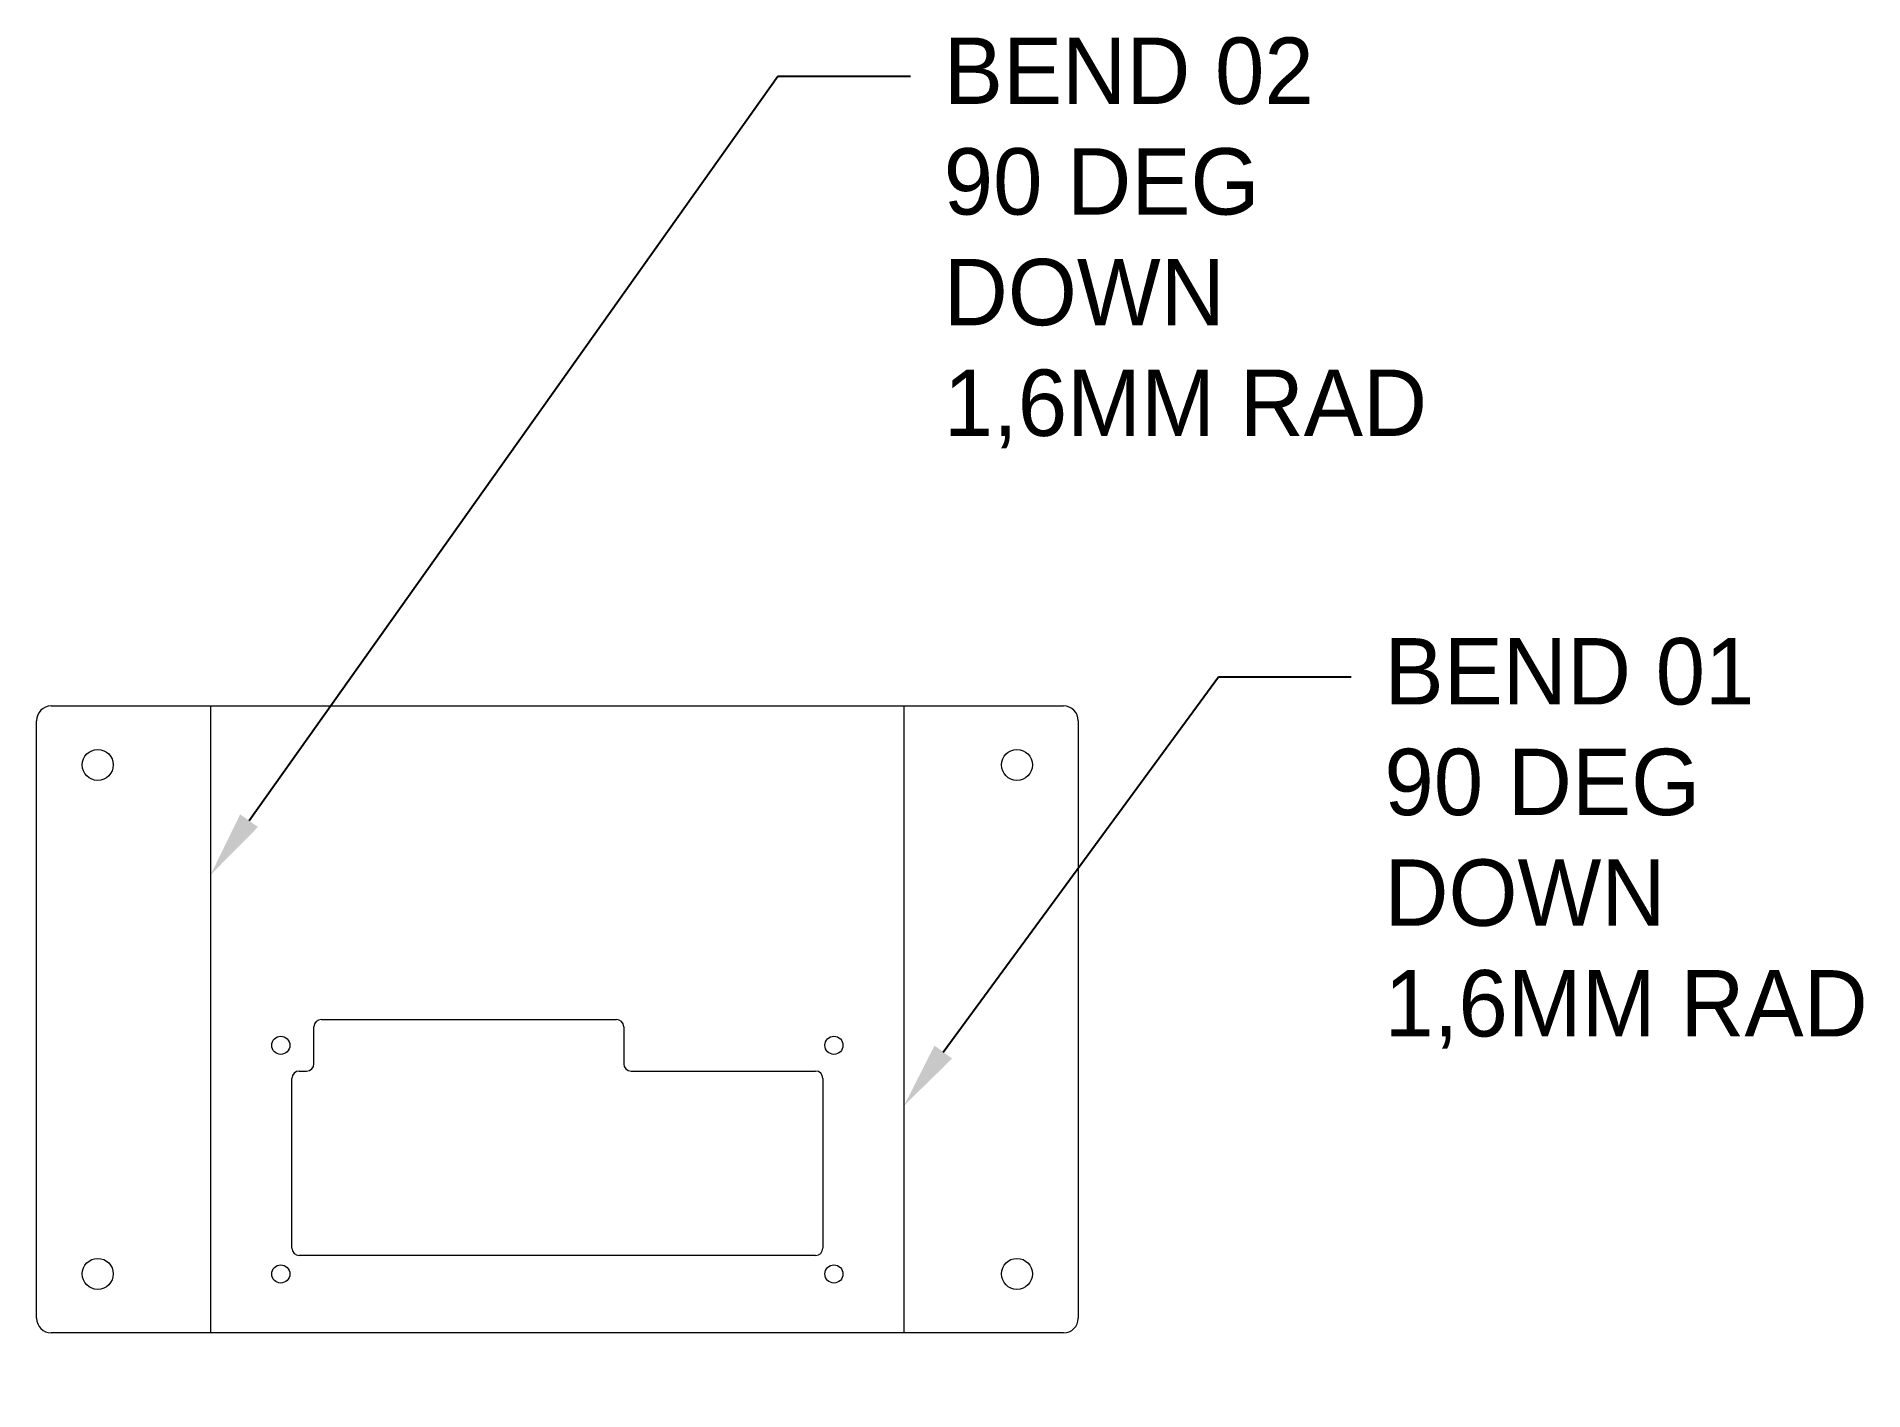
# Model space of a CAD drawing. Header units: millimetres. Extents: x -119 to 128, y -93 to 91.
import ezdxf
from ezdxf import colors
from ezdxf.entities.mleader import LeaderData, LeaderLine
from ezdxf.math import Vec2, Vec3

# ---------------------------------------------------------------- set-up
doc = ezdxf.new("R2010")
doc.units = ezdxf.units.MM
for name, color, linetype, lineweight in [('IV_BEND_DOWN', 7, 'Continuous', 5), ('IV_INTERIOR_PROFILES', 7, 'Continuous', 5), ('IV_OUTER_PROFILE', 7, 'Continuous', 5)]:
    doc.layers.add(name, color=color, linetype=linetype, lineweight=lineweight)

msp = doc.modelspace()

# ---------------------------------------------------------------- linework, layer by layer
at = {"layer": 'IV_BEND_DOWN'}
for p, q in [((-95.83, 0), (-95.83, -85)), ((-1.81, -85), (-1.81, 0))]:
    msp.add_line(p, q, dxfattribs=at)
at = {"layer": 'IV_INTERIOR_PROFILES'}
for p, q in [((-81.82, -48.5), (-81.82, -43.5)), ((-80.82, -42.5), (-40.82, -42.5)), ((-39.82, -43.5), (-39.82, -48.5)), ((-83.82, -49.5), (-82.82, -49.5)), ((-38.82, -49.5), (-13.82, -49.5)), ((-84.82, -73.5), (-84.82, -50.5)), ((-12.82, -50.5), (-12.82, -73.5)), ((-13.82, -74.5), (-83.82, -74.5))]:
    msp.add_line(p, q, dxfattribs=at)
for centre, radius in [((-111.14, -8), 2.1), ((13.5, -8), 2.1), ((-86.32, -46), 1.23), ((-11.32, -46), 1.23), ((-111.14, -77), 2.1), ((-86.32, -77), 1.23), ((-11.32, -77), 1.23), ((13.5, -77), 2.1)]:
    msp.add_circle(centre, radius, dxfattribs=at)
for centre, start, end in [((-80.82, -43.5), 90, 180), ((-40.82, -43.5), 360, 90), ((-83.82, -50.5), 90, 180), ((-82.82, -48.5), 270, 0), ((-38.82, -48.5), 180, 270), ((-13.82, -50.5), 0, 90), ((-83.82, -73.5), 180, 270), ((-13.82, -73.5), 270, 0)]:
    msp.add_arc(centre, 1, start, end, dxfattribs=at)
at = {"layer": 'IV_OUTER_PROFILE'}
for p, q in [((-117.44, 0), (19.8, 0)), ((-119.44, -83), (-119.44, -2)), ((21.8, -2), (21.8, -83)), ((19.8, -85), (-117.44, -85))]:
    msp.add_line(p, q, dxfattribs=at)
for centre, start, end in [((19.8, -2), 0, 90), ((-117.44, -2), 90, 180), ((-117.44, -83), 180, 270), ((19.8, -83), 270, 0)]:
    msp.add_arc(centre, 2, start, end, dxfattribs=at)

# ---------------------------------------------------------------- leaders
ml = msp.add_multileader_mtext('Standard')
ml.set_content('BEND 02\\P90 DEG\\PDOWN \\P1,6MM RAD', color=256)
ml.set_leader_properties()
ml.build(insert=Vec2(0, 0))
ml.multileader.update_dxf_attribs({"text_right_attachment_type": 6, "dogleg_length": 0.36, "arrow_head_size": 9, "scale": 50})
ctx = ml.context
ctx.base_point, ctx.scale, ctx.char_height, ctx.arrow_head_size, ctx.landing_gap_size, ctx.plane_origin = Vec3(-0.93, 85.36), 50, 9, 9, 4.5, Vec3(64, -11.33)
ctx.right_attachment = 6
notes = []
notes.append((ctx, [(0, (1, 1, 0), (-18.93, 85.36), (1, 0), 18, [(0, [(-95.83, -22.89)], 0, [])])]))
ctx.mtext.insert, ctx.mtext.flow_direction = Vec3(3.57, 90.61), 5
ml = msp.add_multileader_mtext('Standard')
ml.set_content('BEND 01\\P90 DEG\\PDOWN \\P1,6MM RAD', color=256)
ml.set_leader_properties()
ml.build(insert=Vec2(0, 0))
ml.multileader.update_dxf_attribs({"text_right_attachment_type": 6, "dogleg_length": 0.36, "arrow_head_size": 9, "scale": 50})
ctx = ml.context
ctx.base_point, ctx.scale, ctx.char_height, ctx.arrow_head_size, ctx.landing_gap_size, ctx.plane_origin = Vec3(58.82, 3.95), 50, 9, 9, 4.5, Vec3(158.02, -41.84)
ctx.right_attachment = 6
notes.append((ctx, [(0, (1, 1, 0), (40.82, 3.95), (1, 0), 18, [(0, [(-1.81, -54.18)], 0, [])])]))
ctx.mtext.insert, ctx.mtext.flow_direction = Vec3(63.32, 9.2), 5
for ctx, leaders in notes:
    for number, flags, end, landing, length, lines in leaders:
        leader = LeaderData()
        leader.index, (leader.has_last_leader_line, leader.has_dogleg_vector, leader.attachment_direction) = number, flags
        leader.last_leader_point, leader.dogleg_vector, leader.dogleg_length = Vec3(end), Vec3(landing), length
        for number, points, colour, breaks in lines:
            line = LeaderLine()
            line.index, line.vertices, line.color, line.breaks = number, Vec3.list(points), colors.encode_raw_color(colour), breaks
            leader.lines.append(line)
        ctx.leaders.append(leader)

doc.saveas('drawing.dxf')
